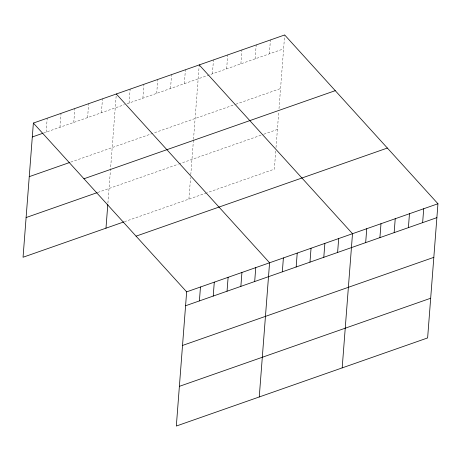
<?xml version="1.0" encoding="UTF-8"?>
<svg xmlns="http://www.w3.org/2000/svg" width="461" height="461" viewBox="0 0 461 461"><rect width="100%" height="100%" fill="white"/><g stroke="black" fill="none" stroke-linecap="round" stroke-linejoin="round"><path stroke-width="0.35" stroke-dasharray="2.31 1.73" d="M46.129 132.123L47.195 118.218M59.947 127.282L61.019 113.377M73.772 122.436L74.838 108.531M87.59 117.59L88.662 103.685M101.414 112.743L102.48 98.838M107.909 203.111L116.305 93.992M129.057 103.051L130.129 89.146M142.875 98.205L143.947 84.3M156.7 93.358L157.771 79.453M170.518 88.512L171.59 74.607M184.342 83.666L185.414 69.761M188.906 199.106L190.572 177.514M190.785 174.731L193.453 140.04M193.511 139.32L199.233 64.92M212.406 73.829L213.472 59.924M226.645 68.839L227.717 54.934M240.884 63.843L241.956 49.938M255.123 58.852L256.195 44.948M269.368 53.862L270.434 39.957M275.741 151.041L274.353 169.147L207.22 192.686M276.012 147.56L278.784 111.516M279.009 108.646L284.673 34.961M43.495 133.05L124.447 104.664M127.08 103.742L283.607 48.866M70.717 162.128L235.116 104.486M235.796 104.249L280.553 88.558M97.847 192.41L178.142 164.254M178.799 164.024L263.168 134.445M263.842 134.209L277.407 129.455M124.407 221.718L206.54 192.923"/><path stroke-width="0.69" d="M33.376 123.064L186.647 291.853L176.327 426.039L427.624 337.936L437.95 203.75L284.673 34.961L33.376 123.064L23.05 257.25L123.75 221.948M105.978 228.178L107.799 204.5M199.4 300.912L200.472 287.007M213.224 296.066L214.29 282.161M227.043 291.219L228.114 277.315M240.867 286.373L241.933 272.468M254.685 281.527L255.757 267.622M259.255 396.961L269.576 262.776L116.305 93.992M282.328 271.834L283.4 257.93M296.152 266.988L297.224 253.089M309.971 262.148L311.042 248.243M323.795 257.301L324.867 243.396M337.613 252.455L338.685 238.55M342.183 367.89L352.509 233.704L199.233 64.92M365.677 242.613L366.749 228.714M379.916 237.622L380.988 223.718M394.161 232.632L395.227 218.727M408.4 227.636L409.472 213.731M422.639 222.646L423.711 208.741M32.305 136.969L42.838 133.281M29.25 176.661L69.398 162.589M83.954 178.764L335.256 90.661M26.104 217.557L97.185 192.64M136.07 236.153L387.367 148.05M186.647 291.853L437.95 203.75M185.581 305.758L436.878 217.655M182.527 345.45L433.824 257.347M179.381 386.347L430.678 298.238"/></g></svg>
